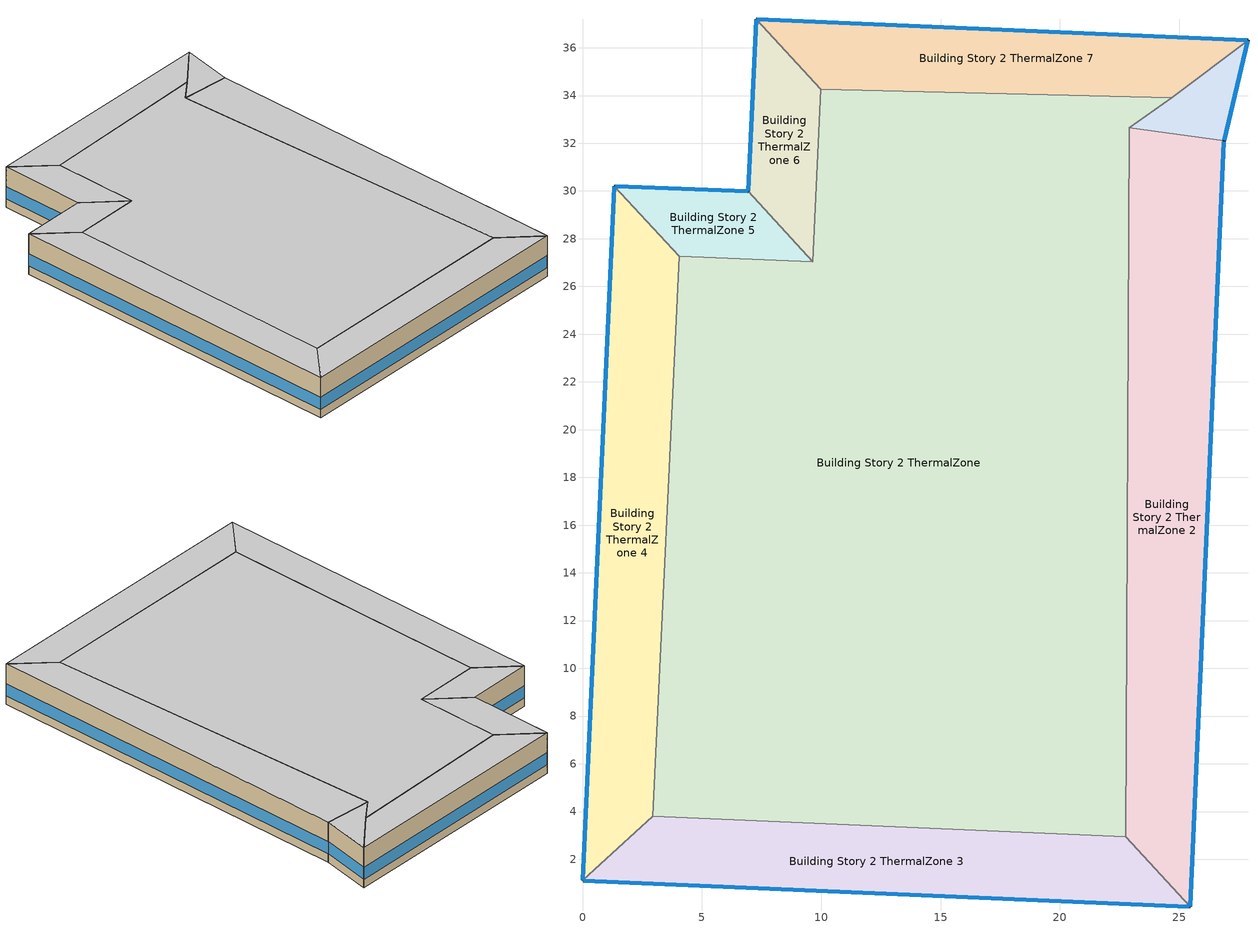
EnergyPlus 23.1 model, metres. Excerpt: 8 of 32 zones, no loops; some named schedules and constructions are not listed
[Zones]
Building Story 2 ThermalZone
 floor adiabatic (Typical Interior Floor): 24.69,33.91 22.92,32.65 22.75,2.95 2.95,3.81 4.04,27.26 9.65,27.04 9.98,34.25 z3.6
 wall adiabatic (Typical Interior Wall): 22.92,32.65 24.69,33.91 9.98,34.25 9.65,27.04 4.04,27.26 2.95,3.81 22.75,2.95 22.92,32.65 z3.6:7.2
 ceiling adiabatic (Typical Interior Floor): 9.98,34.25 9.65,27.04 4.04,27.26 2.95,3.81 22.75,2.95 22.92,32.65 24.69,33.91 z7.2
Building Story 2 ThermalZone 1
 floor adiabatic (Typical Interior Ceiling): 27.88,36.32 26.88,32.1 22.92,32.65 24.69,33.91 z3.6
 wall outside (Typical Insulated Steel Framed Exterior Wall R-12.99): 26.88,32.1 27.88,36.32 z3.6:7.2
 wall adiabatic (Typical Interior Wall): 27.88,36.32 24.69,33.91 22.92,32.65 26.88,32.1 z3.6:7.2
 window (U 0.55 SHGC 0.25): 26.88,32.12 27.88,36.29 z4.36:5.45
 ceiling adiabatic (Typical Interior Floor): 24.69,33.91 22.92,32.65 26.88,32.1 27.88,36.32 z7.2
Building Story 2 ThermalZone 2
 floor adiabatic (Typical Interior Ceiling): 26.88,32.1 25.46,0 22.75,2.95 22.92,32.65 z3.6
 wall outside (Typical Insulated Steel Framed Exterior Wall R-12.99): 25.46,0 26.88,32.1 z3.6:7.2
 wall adiabatic (Typical Interior Wall): 26.88,32.1 22.92,32.65 22.75,2.95 25.46,0 z3.6:7.2
 window (U 0.55 SHGC 0.25): 25.46,0.03 26.88,32.07 z4.36:5.44
 ceiling adiabatic (Typical Interior Floor): 22.92,32.65 22.75,2.95 25.46,0 26.88,32.1 z7.2
Building Story 2 ThermalZone 3
 floor adiabatic (Typical Interior Ceiling): 25.46,0 0,1.11 2.95,3.81 22.75,2.95 z3.6
 wall outside (Typical Insulated Steel Framed Exterior Wall R-12.99): 0,1.11 25.46,0 z3.6:7.2
 wall adiabatic (Typical Interior Wall): 25.46,0 22.75,2.95 2.95,3.81 0,1.11 z3.6:7.2
 window (U 0.55 SHGC 0.25): 0.03,1.11 25.43,0 z4.36:5.44
 ceiling adiabatic (Typical Interior Floor): 22.75,2.95 2.95,3.81 0,1.11 25.46,0 z7.2
Building Story 2 ThermalZone 4
 floor adiabatic (Typical Interior Ceiling): 0,1.11 1.34,30.21 4.04,27.26 2.95,3.81 z3.6
 wall outside (Typical Insulated Steel Framed Exterior Wall R-12.99): 1.34,30.21 0,1.11 z3.6:7.2
 wall adiabatic (Typical Interior Wall): 0,1.11 2.95,3.81 4.04,27.26 1.34,30.21 z3.6:7.2
 window (U 0.55 SHGC 0.25): 1.34,30.18 0,1.14 z4.36:5.44
 ceiling adiabatic (Typical Interior Floor): 2.95,3.81 4.04,27.26 1.34,30.21 0,1.11 z7.2
Building Story 2 ThermalZone 5
 floor adiabatic (Typical Interior Ceiling): 1.34,30.21 6.95,29.99 9.65,27.04 4.04,27.26 z3.6
 wall outside (Typical Insulated Steel Framed Exterior Wall R-12.99): 6.95,29.99 1.34,30.21 z3.6:7.2
 wall adiabatic (Typical Interior Wall): 1.34,30.21 4.04,27.26 9.65,27.04 6.95,29.99 z3.6:7.2
 window (U 0.55 SHGC 0.25): 6.92,29.99 1.37,30.21 z4.36:5.45
 ceiling adiabatic (Typical Interior Floor): 4.04,27.26 9.65,27.04 6.95,29.99 1.34,30.21 z7.2
Building Story 2 ThermalZone 6
 floor adiabatic (Typical Interior Ceiling): 6.95,29.99 7.28,37.21 9.98,34.25 9.65,27.04 z3.6
 wall outside (Typical Insulated Steel Framed Exterior Wall R-12.99): 7.28,37.21 6.95,29.99 z3.6:7.2
 wall adiabatic (Typical Interior Wall): 6.95,29.99 9.65,27.04 9.98,34.25 7.28,37.21 z3.6:7.2
 window (U 0.55 SHGC 0.25): 7.28,37.18 6.95,30.01 z4.36:5.45
 ceiling adiabatic (Typical Interior Floor): 9.65,27.04 9.98,34.25 7.28,37.21 6.95,29.99 z7.2
Building Story 2 ThermalZone 7
 floor adiabatic (Typical Interior Ceiling): 7.28,37.21 27.88,36.32 24.69,33.91 9.98,34.25 z3.6
 wall outside (Typical Insulated Steel Framed Exterior Wall R-12.99): 27.88,36.32 7.28,37.21 z3.6:7.2
 wall adiabatic (Typical Interior Wall): 7.28,37.21 9.98,34.25 24.69,33.91 27.88,36.32 z3.6:7.2
 window (U 0.55 SHGC 0.25): 27.86,36.32 7.31,37.2 z4.36:5.44
 ceiling adiabatic (Typical Interior Ceiling): 9.98,34.25 24.69,33.91 27.88,36.32 7.28,37.21 z7.2
[Schedule:Week:Daily]
SchoolSecondary BLDG_LIGHT_LOBBYFLR1_SCH_2013 Week Rule - Jan1-Jan3: SchoolSecondary BLDG_LIGHT_LOBBYFLR1_SCH_2013 Wkdy Day, SchoolSecondary BLDG_LIGHT_LOBBYFLR1_SCH_2013 Wkdy Day, SchoolSecondary BLDG_LIGHT_LOBBYFLR1_SCH_2013 Wkdy Day, SchoolSecondary BLDG_LIGHT_LOBBYFLR1_SCH_2013 Wkdy Day, SchoolSecondary BLDG_LIGHT_LOBBYFLR1_SCH_2013 Wkdy Day, SchoolSecondary BLDG_LIGHT_LOBBYFLR1_SCH_2013 Wkdy Day, SchoolSecondary BLDG_LIGHT_LOBBYFLR1_SCH_2013 Wknd Day, SchoolSecondary BLDG_LIGHT_LOBBYFLR1_SCH_2013 Default, SchoolSecondary BLDG_LIGHT_LOBBYFLR1_SCH_2013 Summer Design Day, SchoolSecondary BLDG_LIGHT_LOBBYFLR1_SCH_2013 Winter Design Day, SchoolSecondary BLDG_LIGHT_LOBBYFLR1_SCH_2013 Default, SchoolSecondary BLDG_LIGHT_LOBBYFLR1_SCH_2013 Default
SchoolSecondary BLDG_LIGHT_LOBBYFLR1_SCH_2013 Week Rule - Jan4-Jun27: SchoolSecondary BLDG_LIGHT_LOBBYFLR1_SCH_2013 Wknd Day, SchoolSecondary BLDG_LIGHT_LOBBYFLR1_SCH_2013 Wkdy Day, SchoolSecondary BLDG_LIGHT_LOBBYFLR1_SCH_2013 Wkdy Day, SchoolSecondary BLDG_LIGHT_LOBBYFLR1_SCH_2013 Wkdy Day, SchoolSecondary BLDG_LIGHT_LOBBYFLR1_SCH_2013 Wkdy Day, SchoolSecondary BLDG_LIGHT_LOBBYFLR1_SCH_2013 Wkdy Day, SchoolSecondary BLDG_LIGHT_LOBBYFLR1_SCH_2013 Wknd Day, SchoolSecondary BLDG_LIGHT_LOBBYFLR1_SCH_2013 Default, SchoolSecondary BLDG_LIGHT_LOBBYFLR1_SCH_2013 Summer Design Day, SchoolSecondary BLDG_LIGHT_LOBBYFLR1_SCH_2013 Winter Design Day, SchoolSecondary BLDG_LIGHT_LOBBYFLR1_SCH_2013 Default, SchoolSecondary BLDG_LIGHT_LOBBYFLR1_SCH_2013 Default
SchoolSecondary BLDG_LIGHT_LOBBYFLR1_SCH_2013 Week Rule - Jun28-Jul4: SchoolSecondary BLDG_LIGHT_LOBBYFLR1_SCH_2013 Wknd Day, SchoolSecondary BLDG_LIGHT_LOBBYFLR1_SCH_2013 Wkdy Day, SchoolSecondary BLDG_LIGHT_LOBBYFLR1_SCH_2013 Wkdy Day, SchoolSecondary BLDG_LIGHT_LOBBYFLR1_SCH_2013 Wkdy Day 1, SchoolSecondary BLDG_LIGHT_LOBBYFLR1_SCH_2013 Wkdy Day 1, SchoolSecondary BLDG_LIGHT_LOBBYFLR1_SCH_2013 Wkdy Day 1, SchoolSecondary BLDG_LIGHT_LOBBYFLR1_SCH_2013 Wknd Day 1, SchoolSecondary BLDG_LIGHT_LOBBYFLR1_SCH_2013 Default, SchoolSecondary BLDG_LIGHT_LOBBYFLR1_SCH_2013 Summer Design Day, SchoolSecondary BLDG_LIGHT_LOBBYFLR1_SCH_2013 Winter Design Day, SchoolSecondary BLDG_LIGHT_LOBBYFLR1_SCH_2013 Default, SchoolSecondary BLDG_LIGHT_LOBBYFLR1_SCH_2013 Default
SchoolSecondary BLDG_LIGHT_LOBBYFLR1_SCH_2013 Week Rule - Jul5-Aug29: SchoolSecondary BLDG_LIGHT_LOBBYFLR1_SCH_2013 Wknd Day 1, SchoolSecondary BLDG_LIGHT_LOBBYFLR1_SCH_2013 Wkdy Day 1, SchoolSecondary BLDG_LIGHT_LOBBYFLR1_SCH_2013 Wkdy Day 1, SchoolSecondary BLDG_LIGHT_LOBBYFLR1_SCH_2013 Wkdy Day 1, SchoolSecondary BLDG_LIGHT_LOBBYFLR1_SCH_2013 Wkdy Day 1, SchoolSecondary BLDG_LIGHT_LOBBYFLR1_SCH_2013 Wkdy Day 1, SchoolSecondary BLDG_LIGHT_LOBBYFLR1_SCH_2013 Wknd Day 1, SchoolSecondary BLDG_LIGHT_LOBBYFLR1_SCH_2013 Default, SchoolSecondary BLDG_LIGHT_LOBBYFLR1_SCH_2013 Summer Design Day, SchoolSecondary BLDG_LIGHT_LOBBYFLR1_SCH_2013 Winter Design Day, SchoolSecondary BLDG_LIGHT_LOBBYFLR1_SCH_2013 Default, SchoolSecondary BLDG_LIGHT_LOBBYFLR1_SCH_2013 Default
SchoolSecondary BLDG_LIGHT_LOBBYFLR1_SCH_2013 Week Rule - Aug30-Sep5: SchoolSecondary BLDG_LIGHT_LOBBYFLR1_SCH_2013 Wknd Day 1, SchoolSecondary BLDG_LIGHT_LOBBYFLR1_SCH_2013 Wkdy Day 1, SchoolSecondary BLDG_LIGHT_LOBBYFLR1_SCH_2013 Wkdy Day 2, SchoolSecondary BLDG_LIGHT_LOBBYFLR1_SCH_2013 Wkdy Day 2, SchoolSecondary BLDG_LIGHT_LOBBYFLR1_SCH_2013 Wkdy Day 2, SchoolSecondary BLDG_LIGHT_LOBBYFLR1_SCH_2013 Wkdy Day 2, SchoolSecondary BLDG_LIGHT_LOBBYFLR1_SCH_2013 Default, SchoolSecondary BLDG_LIGHT_LOBBYFLR1_SCH_2013 Default, SchoolSecondary BLDG_LIGHT_LOBBYFLR1_SCH_2013 Summer Design Day, SchoolSecondary BLDG_LIGHT_LOBBYFLR1_SCH_2013 Winter Design Day, SchoolSecondary BLDG_LIGHT_LOBBYFLR1_SCH_2013 Default, SchoolSecondary BLDG_LIGHT_LOBBYFLR1_SCH_2013 Default
SchoolSecondary BLDG_LIGHT_LOBBYFLR1_SCH_2013 Week Rule - Sep6-Dec31: SchoolSecondary BLDG_LIGHT_LOBBYFLR1_SCH_2013 Default, SchoolSecondary BLDG_LIGHT_LOBBYFLR1_SCH_2013 Wkdy Day 2, SchoolSecondary BLDG_LIGHT_LOBBYFLR1_SCH_2013 Wkdy Day 2, SchoolSecondary BLDG_LIGHT_LOBBYFLR1_SCH_2013 Wkdy Day 2, SchoolSecondary BLDG_LIGHT_LOBBYFLR1_SCH_2013 Wkdy Day 2, SchoolSecondary BLDG_LIGHT_LOBBYFLR1_SCH_2013 Wkdy Day 2, SchoolSecondary BLDG_LIGHT_LOBBYFLR1_SCH_2013 Default, SchoolSecondary BLDG_LIGHT_LOBBYFLR1_SCH_2013 Default, SchoolSecondary BLDG_LIGHT_LOBBYFLR1_SCH_2013 Summer Design Day, SchoolSecondary BLDG_LIGHT_LOBBYFLR1_SCH_2013 Winter Design Day, SchoolSecondary BLDG_LIGHT_LOBBYFLR1_SCH_2013 Default, SchoolSecondary BLDG_LIGHT_LOBBYFLR1_SCH_2013 Default
SchoolSecondary BLDG_LIGHT_MECHANICAL_SCH_2013 Week Rule - Jan1-Jan3: SchoolSecondary BLDG_LIGHT_MECHANICAL_SCH_2013 Wkdy Day, SchoolSecondary BLDG_LIGHT_MECHANICAL_SCH_2013 Wkdy Day, SchoolSecondary BLDG_LIGHT_MECHANICAL_SCH_2013 Wkdy Day, SchoolSecondary BLDG_LIGHT_MECHANICAL_SCH_2013 Wkdy Day, SchoolSecondary BLDG_LIGHT_MECHANICAL_SCH_2013 Wkdy Day, SchoolSecondary BLDG_LIGHT_MECHANICAL_SCH_2013 Wkdy Day, SchoolSecondary BLDG_LIGHT_MECHANICAL_SCH_2013 Wknd Day, SchoolSecondary BLDG_LIGHT_MECHANICAL_SCH_2013 Default, SchoolSecondary BLDG_LIGHT_MECHANICAL_SCH_2013 Summer Design Day, SchoolSecondary BLDG_LIGHT_MECHANICAL_SCH_2013 Winter Design Day, SchoolSecondary BLDG_LIGHT_MECHANICAL_SCH_2013 Default, SchoolSecondary BLDG_LIGHT_MECHANICAL_SCH_2013 Default
SchoolSecondary BLDG_LIGHT_MECHANICAL_SCH_2013 Week Rule - Jan4-Jun27: SchoolSecondary BLDG_LIGHT_MECHANICAL_SCH_2013 Wknd Day, SchoolSecondary BLDG_LIGHT_MECHANICAL_SCH_2013 Wkdy Day, SchoolSecondary BLDG_LIGHT_MECHANICAL_SCH_2013 Wkdy Day, SchoolSecondary BLDG_LIGHT_MECHANICAL_SCH_2013 Wkdy Day, SchoolSecondary BLDG_LIGHT_MECHANICAL_SCH_2013 Wkdy Day, SchoolSecondary BLDG_LIGHT_MECHANICAL_SCH_2013 Wkdy Day, SchoolSecondary BLDG_LIGHT_MECHANICAL_SCH_2013 Wknd Day, SchoolSecondary BLDG_LIGHT_MECHANICAL_SCH_2013 Default, SchoolSecondary BLDG_LIGHT_MECHANICAL_SCH_2013 Summer Design Day, SchoolSecondary BLDG_LIGHT_MECHANICAL_SCH_2013 Winter Design Day, SchoolSecondary BLDG_LIGHT_MECHANICAL_SCH_2013 Default, SchoolSecondary BLDG_LIGHT_MECHANICAL_SCH_2013 Default
SchoolSecondary BLDG_LIGHT_MECHANICAL_SCH_2013 Week Rule - Jun28-Jul4: SchoolSecondary BLDG_LIGHT_MECHANICAL_SCH_2013 Wknd Day, SchoolSecondary BLDG_LIGHT_MECHANICAL_SCH_2013 Wkdy Day, SchoolSecondary BLDG_LIGHT_MECHANICAL_SCH_2013 Wkdy Day, SchoolSecondary BLDG_LIGHT_MECHANICAL_SCH_2013 Wkdy Day 1, SchoolSecondary BLDG_LIGHT_MECHANICAL_SCH_2013 Wkdy Day 1, SchoolSecondary BLDG_LIGHT_MECHANICAL_SCH_2013 Wkdy Day 1, SchoolSecondary BLDG_LIGHT_MECHANICAL_SCH_2013 Wknd Day 1, SchoolSecondary BLDG_LIGHT_MECHANICAL_SCH_2013 Default, SchoolSecondary BLDG_LIGHT_MECHANICAL_SCH_2013 Summer Design Day, SchoolSecondary BLDG_LIGHT_MECHANICAL_SCH_2013 Winter Design Day, SchoolSecondary BLDG_LIGHT_MECHANICAL_SCH_2013 Default, SchoolSecondary BLDG_LIGHT_MECHANICAL_SCH_2013 Default
SchoolSecondary BLDG_LIGHT_MECHANICAL_SCH_2013 Week Rule - Jul5-Aug29: SchoolSecondary BLDG_LIGHT_MECHANICAL_SCH_2013 Wknd Day 1, SchoolSecondary BLDG_LIGHT_MECHANICAL_SCH_2013 Wkdy Day 1, SchoolSecondary BLDG_LIGHT_MECHANICAL_SCH_2013 Wkdy Day 1, SchoolSecondary BLDG_LIGHT_MECHANICAL_SCH_2013 Wkdy Day 1, SchoolSecondary BLDG_LIGHT_MECHANICAL_SCH_2013 Wkdy Day 1, SchoolSecondary BLDG_LIGHT_MECHANICAL_SCH_2013 Wkdy Day 1, SchoolSecondary BLDG_LIGHT_MECHANICAL_SCH_2013 Wknd Day 1, SchoolSecondary BLDG_LIGHT_MECHANICAL_SCH_2013 Default, SchoolSecondary BLDG_LIGHT_MECHANICAL_SCH_2013 Summer Design Day, SchoolSecondary BLDG_LIGHT_MECHANICAL_SCH_2013 Winter Design Day, SchoolSecondary BLDG_LIGHT_MECHANICAL_SCH_2013 Default, SchoolSecondary BLDG_LIGHT_MECHANICAL_SCH_2013 Default
SchoolSecondary BLDG_LIGHT_MECHANICAL_SCH_2013 Week Rule - Aug30-Sep5: SchoolSecondary BLDG_LIGHT_MECHANICAL_SCH_2013 Wknd Day 1, SchoolSecondary BLDG_LIGHT_MECHANICAL_SCH_2013 Wkdy Day 1, SchoolSecondary BLDG_LIGHT_MECHANICAL_SCH_2013 Wkdy Day 2, SchoolSecondary BLDG_LIGHT_MECHANICAL_SCH_2013 Wkdy Day 2, SchoolSecondary BLDG_LIGHT_MECHANICAL_SCH_2013 Wkdy Day 2, SchoolSecondary BLDG_LIGHT_MECHANICAL_SCH_2013 Wkdy Day 2, SchoolSecondary BLDG_LIGHT_MECHANICAL_SCH_2013 Default, SchoolSecondary BLDG_LIGHT_MECHANICAL_SCH_2013 Default, SchoolSecondary BLDG_LIGHT_MECHANICAL_SCH_2013 Summer Design Day, SchoolSecondary BLDG_LIGHT_MECHANICAL_SCH_2013 Winter Design Day, SchoolSecondary BLDG_LIGHT_MECHANICAL_SCH_2013 Default, SchoolSecondary BLDG_LIGHT_MECHANICAL_SCH_2013 Default
SchoolSecondary BLDG_LIGHT_MECHANICAL_SCH_2013 Week Rule - Sep6-Dec31: SchoolSecondary BLDG_LIGHT_MECHANICAL_SCH_2013 Default, SchoolSecondary BLDG_LIGHT_MECHANICAL_SCH_2013 Wkdy Day 2, SchoolSecondary BLDG_LIGHT_MECHANICAL_SCH_2013 Wkdy Day 2, SchoolSecondary BLDG_LIGHT_MECHANICAL_SCH_2013 Wkdy Day 2, SchoolSecondary BLDG_LIGHT_MECHANICAL_SCH_2013 Wkdy Day 2, SchoolSecondary BLDG_LIGHT_MECHANICAL_SCH_2013 Wkdy Day 2, SchoolSecondary BLDG_LIGHT_MECHANICAL_SCH_2013 Default, SchoolSecondary BLDG_LIGHT_MECHANICAL_SCH_2013 Default, SchoolSecondary BLDG_LIGHT_MECHANICAL_SCH_2013 Summer Design Day, SchoolSecondary BLDG_LIGHT_MECHANICAL_SCH_2013 Winter Design Day, SchoolSecondary BLDG_LIGHT_MECHANICAL_SCH_2013 Default, SchoolSecondary BLDG_LIGHT_MECHANICAL_SCH_2013 Default
SchoolSecondary BLDG_LIGHT_OFFICE_SCH_2013 Week Rule - Jan1-Jan3: SchoolSecondary BLDG_LIGHT_OFFICE_SCH_2013 Wkdy Day, SchoolSecondary BLDG_LIGHT_OFFICE_SCH_2013 Wkdy Day, SchoolSecondary BLDG_LIGHT_OFFICE_SCH_2013 Wkdy Day, SchoolSecondary BLDG_LIGHT_OFFICE_SCH_2013 Wkdy Day, SchoolSecondary BLDG_LIGHT_OFFICE_SCH_2013 Wkdy Day, SchoolSecondary BLDG_LIGHT_OFFICE_SCH_2013 Wkdy Day, SchoolSecondary BLDG_LIGHT_OFFICE_SCH_2013 Wknd Day, SchoolSecondary BLDG_LIGHT_OFFICE_SCH_2013 Default, SchoolSecondary BLDG_LIGHT_OFFICE_SCH_2013 Summer Design Day, SchoolSecondary BLDG_LIGHT_OFFICE_SCH_2013 Winter Design Day, SchoolSecondary BLDG_LIGHT_OFFICE_SCH_2013 Default, SchoolSecondary BLDG_LIGHT_OFFICE_SCH_2013 Default
SchoolSecondary BLDG_LIGHT_OFFICE_SCH_2013 Week Rule - Jan4-Jun27: SchoolSecondary BLDG_LIGHT_OFFICE_SCH_2013 Wknd Day, SchoolSecondary BLDG_LIGHT_OFFICE_SCH_2013 Wkdy Day, SchoolSecondary BLDG_LIGHT_OFFICE_SCH_2013 Wkdy Day, SchoolSecondary BLDG_LIGHT_OFFICE_SCH_2013 Wkdy Day, SchoolSecondary BLDG_LIGHT_OFFICE_SCH_2013 Wkdy Day, SchoolSecondary BLDG_LIGHT_OFFICE_SCH_2013 Wkdy Day, SchoolSecondary BLDG_LIGHT_OFFICE_SCH_2013 Wknd Day, SchoolSecondary BLDG_LIGHT_OFFICE_SCH_2013 Default, SchoolSecondary BLDG_LIGHT_OFFICE_SCH_2013 Summer Design Day, SchoolSecondary BLDG_LIGHT_OFFICE_SCH_2013 Winter Design Day, SchoolSecondary BLDG_LIGHT_OFFICE_SCH_2013 Default, SchoolSecondary BLDG_LIGHT_OFFICE_SCH_2013 Default
SchoolSecondary BLDG_LIGHT_OFFICE_SCH_2013 Week Rule - Jun28-Jul4: SchoolSecondary BLDG_LIGHT_OFFICE_SCH_2013 Wknd Day, SchoolSecondary BLDG_LIGHT_OFFICE_SCH_2013 Wkdy Day, SchoolSecondary BLDG_LIGHT_OFFICE_SCH_2013 Wkdy Day, SchoolSecondary BLDG_LIGHT_OFFICE_SCH_2013 Wkdy Day 1, SchoolSecondary BLDG_LIGHT_OFFICE_SCH_2013 Wkdy Day 1, SchoolSecondary BLDG_LIGHT_OFFICE_SCH_2013 Wkdy Day 1, SchoolSecondary BLDG_LIGHT_OFFICE_SCH_2013 Wknd Day 1, SchoolSecondary BLDG_LIGHT_OFFICE_SCH_2013 Default, SchoolSecondary BLDG_LIGHT_OFFICE_SCH_2013 Summer Design Day, SchoolSecondary BLDG_LIGHT_OFFICE_SCH_2013 Winter Design Day, SchoolSecondary BLDG_LIGHT_OFFICE_SCH_2013 Default, SchoolSecondary BLDG_LIGHT_OFFICE_SCH_2013 Default
SchoolSecondary BLDG_LIGHT_OFFICE_SCH_2013 Week Rule - Jul5-Aug29: SchoolSecondary BLDG_LIGHT_OFFICE_SCH_2013 Wknd Day 1, SchoolSecondary BLDG_LIGHT_OFFICE_SCH_2013 Wkdy Day 1, SchoolSecondary BLDG_LIGHT_OFFICE_SCH_2013 Wkdy Day 1, SchoolSecondary BLDG_LIGHT_OFFICE_SCH_2013 Wkdy Day 1, SchoolSecondary BLDG_LIGHT_OFFICE_SCH_2013 Wkdy Day 1, SchoolSecondary BLDG_LIGHT_OFFICE_SCH_2013 Wkdy Day 1, SchoolSecondary BLDG_LIGHT_OFFICE_SCH_2013 Wknd Day 1, SchoolSecondary BLDG_LIGHT_OFFICE_SCH_2013 Default, SchoolSecondary BLDG_LIGHT_OFFICE_SCH_2013 Summer Design Day, SchoolSecondary BLDG_LIGHT_OFFICE_SCH_2013 Winter Design Day, SchoolSecondary BLDG_LIGHT_OFFICE_SCH_2013 Default, SchoolSecondary BLDG_LIGHT_OFFICE_SCH_2013 Default
SchoolSecondary BLDG_LIGHT_OFFICE_SCH_2013 Week Rule - Aug30-Sep5: SchoolSecondary BLDG_LIGHT_OFFICE_SCH_2013 Wknd Day 1, SchoolSecondary BLDG_LIGHT_OFFICE_SCH_2013 Wkdy Day 1, SchoolSecondary BLDG_LIGHT_OFFICE_SCH_2013 Wkdy Day 2, SchoolSecondary BLDG_LIGHT_OFFICE_SCH_2013 Wkdy Day 2, SchoolSecondary BLDG_LIGHT_OFFICE_SCH_2013 Wkdy Day 2, SchoolSecondary BLDG_LIGHT_OFFICE_SCH_2013 Wkdy Day 2, SchoolSecondary BLDG_LIGHT_OFFICE_SCH_2013 Default, SchoolSecondary BLDG_LIGHT_OFFICE_SCH_2013 Default, SchoolSecondary BLDG_LIGHT_OFFICE_SCH_2013 Summer Design Day, SchoolSecondary BLDG_LIGHT_OFFICE_SCH_2013 Winter Design Day, SchoolSecondary BLDG_LIGHT_OFFICE_SCH_2013 Default, SchoolSecondary BLDG_LIGHT_OFFICE_SCH_2013 Default
SchoolSecondary BLDG_LIGHT_OFFICE_SCH_2013 Week Rule - Sep6-Dec31: SchoolSecondary BLDG_LIGHT_OFFICE_SCH_2013 Default, SchoolSecondary BLDG_LIGHT_OFFICE_SCH_2013 Wkdy Day 2, SchoolSecondary BLDG_LIGHT_OFFICE_SCH_2013 Wkdy Day 2, SchoolSecondary BLDG_LIGHT_OFFICE_SCH_2013 Wkdy Day 2, SchoolSecondary BLDG_LIGHT_OFFICE_SCH_2013 Wkdy Day 2, SchoolSecondary BLDG_LIGHT_OFFICE_SCH_2013 Wkdy Day 2, SchoolSecondary BLDG_LIGHT_OFFICE_SCH_2013 Default, SchoolSecondary BLDG_LIGHT_OFFICE_SCH_2013 Default, SchoolSecondary BLDG_LIGHT_OFFICE_SCH_2013 Summer Design Day, SchoolSecondary BLDG_LIGHT_OFFICE_SCH_2013 Winter Design Day, SchoolSecondary BLDG_LIGHT_OFFICE_SCH_2013 Default, SchoolSecondary BLDG_LIGHT_OFFICE_SCH_2013 Default
SchoolSecondary BLDG_LIGHT_BATH_SCH_2013 Week Rule - Jan1-Jan3: SchoolSecondary BLDG_LIGHT_BATH_SCH_2013 Wkdy Day, SchoolSecondary BLDG_LIGHT_BATH_SCH_2013 Wkdy Day, SchoolSecondary BLDG_LIGHT_BATH_SCH_2013 Wkdy Day, SchoolSecondary BLDG_LIGHT_BATH_SCH_2013 Wkdy Day, SchoolSecondary BLDG_LIGHT_BATH_SCH_2013 Wkdy Day, SchoolSecondary BLDG_LIGHT_BATH_SCH_2013 Wkdy Day, SchoolSecondary BLDG_LIGHT_BATH_SCH_2013 Wknd Day, SchoolSecondary BLDG_LIGHT_BATH_SCH_2013 Default, SchoolSecondary BLDG_LIGHT_BATH_SCH_2013 Summer Design Day, SchoolSecondary BLDG_LIGHT_BATH_SCH_2013 Winter Design Day, SchoolSecondary BLDG_LIGHT_BATH_SCH_2013 Default, SchoolSecondary BLDG_LIGHT_BATH_SCH_2013 Default
SchoolSecondary BLDG_LIGHT_BATH_SCH_2013 Week Rule - Jan4-Jun27: SchoolSecondary BLDG_LIGHT_BATH_SCH_2013 Wknd Day, SchoolSecondary BLDG_LIGHT_BATH_SCH_2013 Wkdy Day, SchoolSecondary BLDG_LIGHT_BATH_SCH_2013 Wkdy Day, SchoolSecondary BLDG_LIGHT_BATH_SCH_2013 Wkdy Day, SchoolSecondary BLDG_LIGHT_BATH_SCH_2013 Wkdy Day, SchoolSecondary BLDG_LIGHT_BATH_SCH_2013 Wkdy Day, SchoolSecondary BLDG_LIGHT_BATH_SCH_2013 Wknd Day, SchoolSecondary BLDG_LIGHT_BATH_SCH_2013 Default, SchoolSecondary BLDG_LIGHT_BATH_SCH_2013 Summer Design Day, SchoolSecondary BLDG_LIGHT_BATH_SCH_2013 Winter Design Day, SchoolSecondary BLDG_LIGHT_BATH_SCH_2013 Default, SchoolSecondary BLDG_LIGHT_BATH_SCH_2013 Default
SchoolSecondary BLDG_LIGHT_BATH_SCH_2013 Week Rule - Jun28-Jul4: SchoolSecondary BLDG_LIGHT_BATH_SCH_2013 Wknd Day, SchoolSecondary BLDG_LIGHT_BATH_SCH_2013 Wkdy Day, SchoolSecondary BLDG_LIGHT_BATH_SCH_2013 Wkdy Day, SchoolSecondary BLDG_LIGHT_BATH_SCH_2013 Wkdy Day 1, SchoolSecondary BLDG_LIGHT_BATH_SCH_2013 Wkdy Day 1, SchoolSecondary BLDG_LIGHT_BATH_SCH_2013 Wkdy Day 1, SchoolSecondary BLDG_LIGHT_BATH_SCH_2013 Wknd Day 1, SchoolSecondary BLDG_LIGHT_BATH_SCH_2013 Default, SchoolSecondary BLDG_LIGHT_BATH_SCH_2013 Summer Design Day, SchoolSecondary BLDG_LIGHT_BATH_SCH_2013 Winter Design Day, SchoolSecondary BLDG_LIGHT_BATH_SCH_2013 Default, SchoolSecondary BLDG_LIGHT_BATH_SCH_2013 Default
SchoolSecondary BLDG_LIGHT_BATH_SCH_2013 Week Rule - Jul5-Aug29: SchoolSecondary BLDG_LIGHT_BATH_SCH_2013 Wknd Day 1, SchoolSecondary BLDG_LIGHT_BATH_SCH_2013 Wkdy Day 1, SchoolSecondary BLDG_LIGHT_BATH_SCH_2013 Wkdy Day 1, SchoolSecondary BLDG_LIGHT_BATH_SCH_2013 Wkdy Day 1, SchoolSecondary BLDG_LIGHT_BATH_SCH_2013 Wkdy Day 1, SchoolSecondary BLDG_LIGHT_BATH_SCH_2013 Wkdy Day 1, SchoolSecondary BLDG_LIGHT_BATH_SCH_2013 Wknd Day 1, SchoolSecondary BLDG_LIGHT_BATH_SCH_2013 Default, SchoolSecondary BLDG_LIGHT_BATH_SCH_2013 Summer Design Day, SchoolSecondary BLDG_LIGHT_BATH_SCH_2013 Winter Design Day, SchoolSecondary BLDG_LIGHT_BATH_SCH_2013 Default, SchoolSecondary BLDG_LIGHT_BATH_SCH_2013 Default
SchoolSecondary BLDG_LIGHT_BATH_SCH_2013 Week Rule - Aug30-Sep5: SchoolSecondary BLDG_LIGHT_BATH_SCH_2013 Wknd Day 1, SchoolSecondary BLDG_LIGHT_BATH_SCH_2013 Wkdy Day 1, SchoolSecondary BLDG_LIGHT_BATH_SCH_2013 Wkdy Day 2, SchoolSecondary BLDG_LIGHT_BATH_SCH_2013 Wkdy Day 2, SchoolSecondary BLDG_LIGHT_BATH_SCH_2013 Wkdy Day 2, SchoolSecondary BLDG_LIGHT_BATH_SCH_2013 Wkdy Day 2, SchoolSecondary BLDG_LIGHT_BATH_SCH_2013 Default, SchoolSecondary BLDG_LIGHT_BATH_SCH_2013 Default, SchoolSecondary BLDG_LIGHT_BATH_SCH_2013 Summer Design Day, SchoolSecondary BLDG_LIGHT_BATH_SCH_2013 Winter Design Day, SchoolSecondary BLDG_LIGHT_BATH_SCH_2013 Default, SchoolSecondary BLDG_LIGHT_BATH_SCH_2013 Default
SchoolSecondary BLDG_LIGHT_BATH_SCH_2013 Week Rule - Sep6-Dec31: SchoolSecondary BLDG_LIGHT_BATH_SCH_2013 Default, SchoolSecondary BLDG_LIGHT_BATH_SCH_2013 Wkdy Day 2, SchoolSecondary BLDG_LIGHT_BATH_SCH_2013 Wkdy Day 2, SchoolSecondary BLDG_LIGHT_BATH_SCH_2013 Wkdy Day 2, SchoolSecondary BLDG_LIGHT_BATH_SCH_2013 Wkdy Day 2, SchoolSecondary BLDG_LIGHT_BATH_SCH_2013 Wkdy Day 2, SchoolSecondary BLDG_LIGHT_BATH_SCH_2013 Default, SchoolSecondary BLDG_LIGHT_BATH_SCH_2013 Default, SchoolSecondary BLDG_LIGHT_BATH_SCH_2013 Summer Design Day, SchoolSecondary BLDG_LIGHT_BATH_SCH_2013 Winter Design Day, SchoolSecondary BLDG_LIGHT_BATH_SCH_2013 Default, SchoolSecondary BLDG_LIGHT_BATH_SCH_2013 Default
SchoolSecondary BLDG_OCC_SCH_Auditorium Week Rule - Jan1-Jan3: SchoolSecondary BLDG_OCC_SCH_Auditorium Wkdy|SmrDsn Day, SchoolSecondary BLDG_OCC_SCH_Auditorium Wkdy|SmrDsn Day, SchoolSecondary BLDG_OCC_SCH_Auditorium Wkdy|SmrDsn Day, SchoolSecondary BLDG_OCC_SCH_Auditorium Wkdy|SmrDsn Day, SchoolSecondary BLDG_OCC_SCH_Auditorium Wkdy|SmrDsn Day, SchoolSecondary BLDG_OCC_SCH_Auditorium Wkdy|SmrDsn Day, SchoolSecondary BLDG_OCC_SCH_Auditorium Wknd Day, SchoolSecondary BLDG_OCC_SCH_Auditorium Default, SchoolSecondary BLDG_OCC_SCH_Auditorium Summer Design Day, SchoolSecondary BLDG_OCC_SCH_Auditorium Winter Design Day, SchoolSecondary BLDG_OCC_SCH_Auditorium Default, SchoolSecondary BLDG_OCC_SCH_Auditorium Default
SchoolSecondary BLDG_OCC_SCH_Auditorium Week Rule - Jan4-Jun27: SchoolSecondary BLDG_OCC_SCH_Auditorium Wknd Day, SchoolSecondary BLDG_OCC_SCH_Auditorium Wkdy|SmrDsn Day, SchoolSecondary BLDG_OCC_SCH_Auditorium Wkdy|SmrDsn Day, SchoolSecondary BLDG_OCC_SCH_Auditorium Wkdy|SmrDsn Day, SchoolSecondary BLDG_OCC_SCH_Auditorium Wkdy|SmrDsn Day, SchoolSecondary BLDG_OCC_SCH_Auditorium Wkdy|SmrDsn Day, SchoolSecondary BLDG_OCC_SCH_Auditorium Wknd Day, SchoolSecondary BLDG_OCC_SCH_Auditorium Default, SchoolSecondary BLDG_OCC_SCH_Auditorium Summer Design Day, SchoolSecondary BLDG_OCC_SCH_Auditorium Winter Design Day, SchoolSecondary BLDG_OCC_SCH_Auditorium Default, SchoolSecondary BLDG_OCC_SCH_Auditorium Default
SchoolSecondary BLDG_OCC_SCH_Auditorium Week Rule - Jun28-Jul4: SchoolSecondary BLDG_OCC_SCH_Auditorium Wknd Day, SchoolSecondary BLDG_OCC_SCH_Auditorium Wkdy|SmrDsn Day, SchoolSecondary BLDG_OCC_SCH_Auditorium Wkdy|SmrDsn Day, SchoolSecondary BLDG_OCC_SCH_Auditorium Wkdy|SmrDsn Day 1, SchoolSecondary BLDG_OCC_SCH_Auditorium Wkdy|SmrDsn Day 1, SchoolSecondary BLDG_OCC_SCH_Auditorium Wkdy|SmrDsn Day 1, SchoolSecondary BLDG_OCC_SCH_Auditorium Wknd Day 1, SchoolSecondary BLDG_OCC_SCH_Auditorium Default, SchoolSecondary BLDG_OCC_SCH_Auditorium Summer Design Day, SchoolSecondary BLDG_OCC_SCH_Auditorium Winter Design Day, SchoolSecondary BLDG_OCC_SCH_Auditorium Default, SchoolSecondary BLDG_OCC_SCH_Auditorium Default
SchoolSecondary BLDG_OCC_SCH_Auditorium Week Rule - Jul5-Aug29: SchoolSecondary BLDG_OCC_SCH_Auditorium Wknd Day 1, SchoolSecondary BLDG_OCC_SCH_Auditorium Wkdy|SmrDsn Day 1, SchoolSecondary BLDG_OCC_SCH_Auditorium Wkdy|SmrDsn Day 1, SchoolSecondary BLDG_OCC_SCH_Auditorium Wkdy|SmrDsn Day 1, SchoolSecondary BLDG_OCC_SCH_Auditorium Wkdy|SmrDsn Day 1, SchoolSecondary BLDG_OCC_SCH_Auditorium Wkdy|SmrDsn Day 1, SchoolSecondary BLDG_OCC_SCH_Auditorium Wknd Day 1, SchoolSecondary BLDG_OCC_SCH_Auditorium Default, SchoolSecondary BLDG_OCC_SCH_Auditorium Summer Design Day, SchoolSecondary BLDG_OCC_SCH_Auditorium Winter Design Day, SchoolSecondary BLDG_OCC_SCH_Auditorium Default, SchoolSecondary BLDG_OCC_SCH_Auditorium Default
SchoolSecondary BLDG_OCC_SCH_Auditorium Week Rule - Aug30-Sep5: SchoolSecondary BLDG_OCC_SCH_Auditorium Wknd Day 1, SchoolSecondary BLDG_OCC_SCH_Auditorium Wkdy|SmrDsn Day 1, SchoolSecondary BLDG_OCC_SCH_Auditorium Wkdy|SmrDsn Day 2, SchoolSecondary BLDG_OCC_SCH_Auditorium Wkdy|SmrDsn Day 2, SchoolSecondary BLDG_OCC_SCH_Auditorium Wkdy|SmrDsn Day 2, SchoolSecondary BLDG_OCC_SCH_Auditorium Wkdy|SmrDsn Day 2, SchoolSecondary BLDG_OCC_SCH_Auditorium Default, SchoolSecondary BLDG_OCC_SCH_Auditorium Default, SchoolSecondary BLDG_OCC_SCH_Auditorium Summer Design Day, SchoolSecondary BLDG_OCC_SCH_Auditorium Winter Design Day, SchoolSecondary BLDG_OCC_SCH_Auditorium Default, SchoolSecondary BLDG_OCC_SCH_Auditorium Default
SchoolSecondary BLDG_OCC_SCH_Auditorium Week Rule - Sep6-Dec31: SchoolSecondary BLDG_OCC_SCH_Auditorium Default, SchoolSecondary BLDG_OCC_SCH_Auditorium Wkdy|SmrDsn Day 2, SchoolSecondary BLDG_OCC_SCH_Auditorium Wkdy|SmrDsn Day 2, SchoolSecondary BLDG_OCC_SCH_Auditorium Wkdy|SmrDsn Day 2, SchoolSecondary BLDG_OCC_SCH_Auditorium Wkdy|SmrDsn Day 2, SchoolSecondary BLDG_OCC_SCH_Auditorium Wkdy|SmrDsn Day 2, SchoolSecondary BLDG_OCC_SCH_Auditorium Default, SchoolSecondary BLDG_OCC_SCH_Auditorium Default, SchoolSecondary BLDG_OCC_SCH_Auditorium Summer Design Day, SchoolSecondary BLDG_OCC_SCH_Auditorium Winter Design Day, SchoolSecondary BLDG_OCC_SCH_Auditorium Default, SchoolSecondary BLDG_OCC_SCH_Auditorium Default
SchoolSecondary ACTIVITY_SCH Week Rule - Jan1-Dec31: SchoolSecondary ACTIVITY_SCH Default, SchoolSecondary ACTIVITY_SCH Default, SchoolSecondary ACTIVITY_SCH Default, SchoolSecondary ACTIVITY_SCH Default, SchoolSecondary ACTIVITY_SCH Default, SchoolSecondary ACTIVITY_SCH Default, SchoolSecondary ACTIVITY_SCH Default, SchoolSecondary ACTIVITY_SCH Default, SchoolSecondary ACTIVITY_SCH Summer Design Day, SchoolSecondary ACTIVITY_SCH Winter Design Day, SchoolSecondary ACTIVITY_SCH Default, SchoolSecondary ACTIVITY_SCH Default
SchoolSecondary BLDG_OCC_SCH_Cafeteria Week Rule - Jan1-Jan3: SchoolSecondary BLDG_OCC_SCH_Cafeteria Wkdy|SmrDsn Day, SchoolSecondary BLDG_OCC_SCH_Cafeteria Wkdy|SmrDsn Day, SchoolSecondary BLDG_OCC_SCH_Cafeteria Wkdy|SmrDsn Day, SchoolSecondary BLDG_OCC_SCH_Cafeteria Wkdy|SmrDsn Day, SchoolSecondary BLDG_OCC_SCH_Cafeteria Wkdy|SmrDsn Day, SchoolSecondary BLDG_OCC_SCH_Cafeteria Wkdy|SmrDsn Day, SchoolSecondary BLDG_OCC_SCH_Cafeteria Wknd Day, SchoolSecondary BLDG_OCC_SCH_Cafeteria Default, SchoolSecondary BLDG_OCC_SCH_Cafeteria Summer Design Day, SchoolSecondary BLDG_OCC_SCH_Cafeteria Winter Design Day, SchoolSecondary BLDG_OCC_SCH_Cafeteria Default, SchoolSecondary BLDG_OCC_SCH_Cafeteria Default
SchoolSecondary BLDG_OCC_SCH_Cafeteria Week Rule - Jan4-Jun27: SchoolSecondary BLDG_OCC_SCH_Cafeteria Wknd Day, SchoolSecondary BLDG_OCC_SCH_Cafeteria Wkdy|SmrDsn Day, SchoolSecondary BLDG_OCC_SCH_Cafeteria Wkdy|SmrDsn Day, SchoolSecondary BLDG_OCC_SCH_Cafeteria Wkdy|SmrDsn Day, SchoolSecondary BLDG_OCC_SCH_Cafeteria Wkdy|SmrDsn Day, SchoolSecondary BLDG_OCC_SCH_Cafeteria Wkdy|SmrDsn Day, SchoolSecondary BLDG_OCC_SCH_Cafeteria Wknd Day, SchoolSecondary BLDG_OCC_SCH_Cafeteria Default, SchoolSecondary BLDG_OCC_SCH_Cafeteria Summer Design Day, SchoolSecondary BLDG_OCC_SCH_Cafeteria Winter Design Day, SchoolSecondary BLDG_OCC_SCH_Cafeteria Default, SchoolSecondary BLDG_OCC_SCH_Cafeteria Default
SchoolSecondary BLDG_OCC_SCH_Cafeteria Week Rule - Jun28-Jul4: SchoolSecondary BLDG_OCC_SCH_Cafeteria Wknd Day, SchoolSecondary BLDG_OCC_SCH_Cafeteria Wkdy|SmrDsn Day, SchoolSecondary BLDG_OCC_SCH_Cafeteria Wkdy|SmrDsn Day, SchoolSecondary BLDG_OCC_SCH_Cafeteria Wkdy|SmrDsn Day 1, SchoolSecondary BLDG_OCC_SCH_Cafeteria Wkdy|SmrDsn Day 1, SchoolSecondary BLDG_OCC_SCH_Cafeteria Wkdy|SmrDsn Day 1, SchoolSecondary BLDG_OCC_SCH_Cafeteria Wknd Day 1, SchoolSecondary BLDG_OCC_SCH_Cafeteria Default, SchoolSecondary BLDG_OCC_SCH_Cafeteria Summer Design Day, SchoolSecondary BLDG_OCC_SCH_Cafeteria Winter Design Day, SchoolSecondary BLDG_OCC_SCH_Cafeteria Default, SchoolSecondary BLDG_OCC_SCH_Cafeteria Default
SchoolSecondary BLDG_OCC_SCH_Cafeteria Week Rule - Jul5-Aug29: SchoolSecondary BLDG_OCC_SCH_Cafeteria Wknd Day 1, SchoolSecondary BLDG_OCC_SCH_Cafeteria Wkdy|SmrDsn Day 1, SchoolSecondary BLDG_OCC_SCH_Cafeteria Wkdy|SmrDsn Day 1, SchoolSecondary BLDG_OCC_SCH_Cafeteria Wkdy|SmrDsn Day 1, SchoolSecondary BLDG_OCC_SCH_Cafeteria Wkdy|SmrDsn Day 1, SchoolSecondary BLDG_OCC_SCH_Cafeteria Wkdy|SmrDsn Day 1, SchoolSecondary BLDG_OCC_SCH_Cafeteria Wknd Day 1, SchoolSecondary BLDG_OCC_SCH_Cafeteria Default, SchoolSecondary BLDG_OCC_SCH_Cafeteria Summer Design Day, SchoolSecondary BLDG_OCC_SCH_Cafeteria Winter Design Day, SchoolSecondary BLDG_OCC_SCH_Cafeteria Default, SchoolSecondary BLDG_OCC_SCH_Cafeteria Default
SchoolSecondary BLDG_OCC_SCH_Cafeteria Week Rule - Aug30-Sep5: SchoolSecondary BLDG_OCC_SCH_Cafeteria Wknd Day 1, SchoolSecondary BLDG_OCC_SCH_Cafeteria Wkdy|SmrDsn Day 1, SchoolSecondary BLDG_OCC_SCH_Cafeteria Wkdy|SmrDsn Day 2, SchoolSecondary BLDG_OCC_SCH_Cafeteria Wkdy|SmrDsn Day 2, SchoolSecondary BLDG_OCC_SCH_Cafeteria Wkdy|SmrDsn Day 2, SchoolSecondary BLDG_OCC_SCH_Cafeteria Wkdy|SmrDsn Day 2, SchoolSecondary BLDG_OCC_SCH_Cafeteria Default, SchoolSecondary BLDG_OCC_SCH_Cafeteria Default, SchoolSecondary BLDG_OCC_SCH_Cafeteria Summer Design Day, SchoolSecondary BLDG_OCC_SCH_Cafeteria Winter Design Day, SchoolSecondary BLDG_OCC_SCH_Cafeteria Default, SchoolSecondary BLDG_OCC_SCH_Cafeteria Default
SchoolSecondary BLDG_OCC_SCH_Cafeteria Week Rule - Sep6-Dec31: SchoolSecondary BLDG_OCC_SCH_Cafeteria Default, SchoolSecondary BLDG_OCC_SCH_Cafeteria Wkdy|SmrDsn Day 2, SchoolSecondary BLDG_OCC_SCH_Cafeteria Wkdy|SmrDsn Day 2, SchoolSecondary BLDG_OCC_SCH_Cafeteria Wkdy|SmrDsn Day 2, SchoolSecondary BLDG_OCC_SCH_Cafeteria Wkdy|SmrDsn Day 2, SchoolSecondary BLDG_OCC_SCH_Cafeteria Wkdy|SmrDsn Day 2, SchoolSecondary BLDG_OCC_SCH_Cafeteria Default, SchoolSecondary BLDG_OCC_SCH_Cafeteria Default, SchoolSecondary BLDG_OCC_SCH_Cafeteria Summer Design Day, SchoolSecondary BLDG_OCC_SCH_Cafeteria Winter Design Day, SchoolSecondary BLDG_OCC_SCH_Cafeteria Default, SchoolSecondary BLDG_OCC_SCH_Cafeteria Default
SchoolSecondary BLDG_OCC_SCH_Extend Week Rule - Jan1-Jan3: SchoolSecondary BLDG_OCC_SCH_Extend Wkdy|SmrDsn Day, SchoolSecondary BLDG_OCC_SCH_Extend Wkdy|SmrDsn Day, SchoolSecondary BLDG_OCC_SCH_Extend Wkdy|SmrDsn Day, SchoolSecondary BLDG_OCC_SCH_Extend Wkdy|SmrDsn Day, SchoolSecondary BLDG_OCC_SCH_Extend Wkdy|SmrDsn Day, SchoolSecondary BLDG_OCC_SCH_Extend Wkdy|SmrDsn Day, SchoolSecondary BLDG_OCC_SCH_Extend Wknd Day, SchoolSecondary BLDG_OCC_SCH_Extend Default, SchoolSecondary BLDG_OCC_SCH_Extend Summer Design Day, SchoolSecondary BLDG_OCC_SCH_Extend Winter Design Day, SchoolSecondary BLDG_OCC_SCH_Extend Default, SchoolSecondary BLDG_OCC_SCH_Extend Default
SchoolSecondary BLDG_OCC_SCH_Extend Week Rule - Jan4-Jun27: SchoolSecondary BLDG_OCC_SCH_Extend Wknd Day, SchoolSecondary BLDG_OCC_SCH_Extend Wkdy|SmrDsn Day, SchoolSecondary BLDG_OCC_SCH_Extend Wkdy|SmrDsn Day, SchoolSecondary BLDG_OCC_SCH_Extend Wkdy|SmrDsn Day, SchoolSecondary BLDG_OCC_SCH_Extend Wkdy|SmrDsn Day, SchoolSecondary BLDG_OCC_SCH_Extend Wkdy|SmrDsn Day, SchoolSecondary BLDG_OCC_SCH_Extend Wknd Day, SchoolSecondary BLDG_OCC_SCH_Extend Default, SchoolSecondary BLDG_OCC_SCH_Extend Summer Design Day, SchoolSecondary BLDG_OCC_SCH_Extend Winter Design Day, SchoolSecondary BLDG_OCC_SCH_Extend Default, SchoolSecondary BLDG_OCC_SCH_Extend Default
[Schedule:Year]
SchoolSecondary BLDG_LIGHT_LOBBYFLR1_SCH_2013: SchoolSecondary BLDG_LIGHT_LOBBYFLR1_SCH_2013 Week Rule - Jan1-Jan3, 1, 1, 1, 3, SchoolSecondary BLDG_LIGHT_LOBBYFLR1_SCH_2013 Week Rule - Jan4-Jun27, 1, 4, 6, 27, SchoolSecondary BLDG_LIGHT_LOBBYFLR1_SCH_2013 Week Rule - Jun28-Jul4, 6, 28, 7, 4, SchoolSecondary BLDG_LIGHT_LOBBYFLR1_SCH_2013 Week Rule - Jul5-Aug29, 7, 5, 8, 29, SchoolSecondary BLDG_LIGHT_LOBBYFLR1_SCH_2013 Week Rule - Aug30-Sep5, 8, 30, 9, 5, SchoolSecondary BLDG_LIGHT_LOBBYFLR1_SCH_2013 Week Rule - Sep6-Dec31, 9, 6, 12, 31
SchoolSecondary BLDG_LIGHT_MECHANICAL_SCH_2013: SchoolSecondary BLDG_LIGHT_MECHANICAL_SCH_2013 Week Rule - Jan1-Jan3, 1, 1, 1, 3, SchoolSecondary BLDG_LIGHT_MECHANICAL_SCH_2013 Week Rule - Jan4-Jun27, 1, 4, 6, 27, SchoolSecondary BLDG_LIGHT_MECHANICAL_SCH_2013 Week Rule - Jun28-Jul4, 6, 28, 7, 4, SchoolSecondary BLDG_LIGHT_MECHANICAL_SCH_2013 Week Rule - Jul5-Aug29, 7, 5, 8, 29, SchoolSecondary BLDG_LIGHT_MECHANICAL_SCH_2013 Week Rule - Aug30-Sep5, 8, 30, 9, 5, SchoolSecondary BLDG_LIGHT_MECHANICAL_SCH_2013 Week Rule - Sep6-Dec31, 9, 6, 12, 31
SchoolSecondary BLDG_LIGHT_OFFICE_SCH_2013: SchoolSecondary BLDG_LIGHT_OFFICE_SCH_2013 Week Rule - Jan1-Jan3, 1, 1, 1, 3, SchoolSecondary BLDG_LIGHT_OFFICE_SCH_2013 Week Rule - Jan4-Jun27, 1, 4, 6, 27, SchoolSecondary BLDG_LIGHT_OFFICE_SCH_2013 Week Rule - Jun28-Jul4, 6, 28, 7, 4, SchoolSecondary BLDG_LIGHT_OFFICE_SCH_2013 Week Rule - Jul5-Aug29, 7, 5, 8, 29, SchoolSecondary BLDG_LIGHT_OFFICE_SCH_2013 Week Rule - Aug30-Sep5, 8, 30, 9, 5, SchoolSecondary BLDG_LIGHT_OFFICE_SCH_2013 Week Rule - Sep6-Dec31, 9, 6, 12, 31
SchoolSecondary BLDG_LIGHT_BATH_SCH_2013: SchoolSecondary BLDG_LIGHT_BATH_SCH_2013 Week Rule - Jan1-Jan3, 1, 1, 1, 3, SchoolSecondary BLDG_LIGHT_BATH_SCH_2013 Week Rule - Jan4-Jun27, 1, 4, 6, 27, SchoolSecondary BLDG_LIGHT_BATH_SCH_2013 Week Rule - Jun28-Jul4, 6, 28, 7, 4, SchoolSecondary BLDG_LIGHT_BATH_SCH_2013 Week Rule - Jul5-Aug29, 7, 5, 8, 29, SchoolSecondary BLDG_LIGHT_BATH_SCH_2013 Week Rule - Aug30-Sep5, 8, 30, 9, 5, SchoolSecondary BLDG_LIGHT_BATH_SCH_2013 Week Rule - Sep6-Dec31, 9, 6, 12, 31
SchoolSecondary BLDG_OCC_SCH_Auditorium: SchoolSecondary BLDG_OCC_SCH_Auditorium Week Rule - Jan1-Jan3, 1, 1, 1, 3, SchoolSecondary BLDG_OCC_SCH_Auditorium Week Rule - Jan4-Jun27, 1, 4, 6, 27, SchoolSecondary BLDG_OCC_SCH_Auditorium Week Rule - Jun28-Jul4, 6, 28, 7, 4, SchoolSecondary BLDG_OCC_SCH_Auditorium Week Rule - Jul5-Aug29, 7, 5, 8, 29, SchoolSecondary BLDG_OCC_SCH_Auditorium Week Rule - Aug30-Sep5, 8, 30, 9, 5, SchoolSecondary BLDG_OCC_SCH_Auditorium Week Rule - Sep6-Dec31, 9, 6, 12, 31
SchoolSecondary ACTIVITY_SCH: SchoolSecondary ACTIVITY_SCH Week Rule - Jan1-Dec31, 1, 1, 12, 31
SchoolSecondary BLDG_OCC_SCH_Cafeteria: SchoolSecondary BLDG_OCC_SCH_Cafeteria Week Rule - Jan1-Jan3, 1, 1, 1, 3, SchoolSecondary BLDG_OCC_SCH_Cafeteria Week Rule - Jan4-Jun27, 1, 4, 6, 27, SchoolSecondary BLDG_OCC_SCH_Cafeteria Week Rule - Jun28-Jul4, 6, 28, 7, 4, SchoolSecondary BLDG_OCC_SCH_Cafeteria Week Rule - Jul5-Aug29, 7, 5, 8, 29, SchoolSecondary BLDG_OCC_SCH_Cafeteria Week Rule - Aug30-Sep5, 8, 30, 9, 5, SchoolSecondary BLDG_OCC_SCH_Cafeteria Week Rule - Sep6-Dec31, 9, 6, 12, 31
SchoolSecondary BLDG_OCC_SCH_Extend: SchoolSecondary BLDG_OCC_SCH_Extend Week Rule - Jan1-Jan3, 1, 1, 1, 3, SchoolSecondary BLDG_OCC_SCH_Extend Week Rule - Jan4-Jun27, 1, 4, 6, 27, SchoolSecondary BLDG_OCC_SCH_Extend Week Rule - Jun28-Jul4, 6, 28, 7, 4, SchoolSecondary BLDG_OCC_SCH_Extend Week Rule - Jul5-Aug29, 7, 5, 8, 29, SchoolSecondary BLDG_OCC_SCH_Extend Week Rule - Aug30-Sep5, 8, 30, 9, 5, SchoolSecondary BLDG_OCC_SCH_Extend Week Rule - Sep6-Dec31, 9, 6, 12, 31
SchoolSecondary BLDG_OCC_SCH_Gym: SchoolSecondary BLDG_OCC_SCH_Gym Week Rule - Jan1-Jan3, 1, 1, 1, 3, SchoolSecondary BLDG_OCC_SCH_Gym Week Rule - Jan4-Jun27, 1, 4, 6, 27, SchoolSecondary BLDG_OCC_SCH_Gym Week Rule - Jun28-Jul4, 6, 28, 7, 4, SchoolSecondary BLDG_OCC_SCH_Gym Week Rule - Jul5-Aug29, 7, 5, 8, 29, SchoolSecondary BLDG_OCC_SCH_Gym Week Rule - Aug30-Sep5, 8, 30, 9, 5, SchoolSecondary BLDG_OCC_SCH_Gym Week Rule - Sep6-Dec31, 9, 6, 12, 31
SchoolSecondary BLDG_OCC_SCH: SchoolSecondary BLDG_OCC_SCH Week Rule - Jan1-Jan3, 1, 1, 1, 3, SchoolSecondary BLDG_OCC_SCH Week Rule - Jan4-Jun13, 1, 4, 6, 13, SchoolSecondary BLDG_OCC_SCH Week Rule - Jun14-Jun20, 6, 14, 6, 20, SchoolSecondary BLDG_OCC_SCH Week Rule - Jun21-Sep12, 6, 21, 9, 12, SchoolSecondary BLDG_OCC_SCH Week Rule - Sep13-Sep19, 9, 13, 9, 19, SchoolSecondary BLDG_OCC_SCH Week Rule - Sep20-Dec31, 9, 20, 12, 31
SchoolSecondary BLDG_OCC_SCH_Offices: SchoolSecondary BLDG_OCC_SCH_Offices Week Rule - Jan1-Jan3, 1, 1, 1, 3, SchoolSecondary BLDG_OCC_SCH_Offices Week Rule - Jan4-Jun27, 1, 4, 6, 27, SchoolSecondary BLDG_OCC_SCH_Offices Week Rule - Jun28-Jul4, 6, 28, 7, 4, SchoolSecondary BLDG_OCC_SCH_Offices Week Rule - Jul5-Aug29, 7, 5, 8, 29, SchoolSecondary BLDG_OCC_SCH_Offices Week Rule - Aug30-Sep5, 8, 30, 9, 5, SchoolSecondary BLDG_OCC_SCH_Offices Week Rule - Sep6-Dec31, 9, 6, 12, 31
Elevator Schedule 3: Elevator Schedule 3 Week Rule - Jan1-Jan3, 1, 1, 1, 3, Elevator Schedule 3 Week Rule - Jan4-Jun13, 1, 4, 6, 13, Elevator Schedule 3 Week Rule - Jun14-Jun20, 6, 14, 6, 20, Elevator Schedule 3 Week Rule - Jun21-Jun27, 6, 21, 6, 27, Elevator Schedule 3 Week Rule - Jun28-Jul4, 6, 28, 7, 4, Elevator Schedule 3 Week Rule - Jul5-Aug29, 7, 5, 8, 29, Elevator Schedule 3 Week Rule - Aug30-Sep5, 8, 30, 9, 5, Elevator Schedule 3 Week Rule - Sep6-Sep12, 9, 6, 9, 12, Elevator Schedule 3 Week Rule - Sep13-Sep19, 9, 13, 9, 19, Elevator Schedule 3 Week Rule - Sep20-Dec31, 9, 20, 12, 31
Elevator Schedule 1: Elevator Schedule 1 Week Rule - Jan1-Jan3, 1, 1, 1, 3, Elevator Schedule 1 Week Rule - Jan4-Jun13, 1, 4, 6, 13, Elevator Schedule 1 Week Rule - Jun14-Jun20, 6, 14, 6, 20, Elevator Schedule 1 Week Rule - Jun21-Jun27, 6, 21, 6, 27, Elevator Schedule 1 Week Rule - Jun28-Jul4, 6, 28, 7, 4, Elevator Schedule 1 Week Rule - Jul5-Aug29, 7, 5, 8, 29, Elevator Schedule 1 Week Rule - Aug30-Sep5, 8, 30, 9, 5, Elevator Schedule 1 Week Rule - Sep6-Sep12, 9, 6, 9, 12, Elevator Schedule 1 Week Rule - Sep13-Sep19, 9, 13, 9, 19, Elevator Schedule 1 Week Rule - Sep20-Dec31, 9, 20, 12, 31
Elevator Schedule 2: Elevator Schedule 2 Week Rule - Jan1-Jan3, 1, 1, 1, 3, Elevator Schedule 2 Week Rule - Jan4-Jun13, 1, 4, 6, 13, Elevator Schedule 2 Week Rule - Jun14-Jun20, 6, 14, 6, 20, Elevator Schedule 2 Week Rule - Jun21-Jun27, 6, 21, 6, 27, Elevator Schedule 2 Week Rule - Jun28-Jul4, 6, 28, 7, 4, Elevator Schedule 2 Week Rule - Jul5-Aug29, 7, 5, 8, 29, Elevator Schedule 2 Week Rule - Aug30-Sep5, 8, 30, 9, 5, Elevator Schedule 2 Week Rule - Sep6-Sep12, 9, 6, 9, 12, Elevator Schedule 2 Week Rule - Sep13-Sep19, 9, 13, 9, 19, Elevator Schedule 2 Week Rule - Sep20-Dec31, 9, 20, 12, 31
DataCenter_EQUIP_SCH: DataCenter_EQUIP_SCH Week Rule - Jan1-Jan31, 1, 1, 1, 31, DataCenter_EQUIP_SCH Week Rule - Feb1-Feb28, 2, 1, 2, 28, DataCenter_EQUIP_SCH Week Rule - Mar1-Mar28, 3, 1, 3, 28, DataCenter_EQUIP_SCH Week Rule - Mar29-Apr4, 3, 29, 4, 4, DataCenter_EQUIP_SCH Week Rule - Apr5-Apr25, 4, 5, 4, 25, DataCenter_EQUIP_SCH Week Rule - Apr26-May2, 4, 26, 5, 2, DataCenter_EQUIP_SCH Week Rule - May3-May30, 5, 3, 5, 30, DataCenter_EQUIP_SCH Week Rule - May31-Jun6, 5, 31, 6, 6, DataCenter_EQUIP_SCH Week Rule - Jun7-Jun27, 6, 7, 6, 27, DataCenter_EQUIP_SCH Week Rule - Jun28-Jul4, 6, 28, 7, 4, DataCenter_EQUIP_SCH Week Rule - Jul5-Jul25, 7, 5, 7, 25, DataCenter_EQUIP_SCH Week Rule - Jul26-Aug1, 7, 26, 8, 1, DataCenter_EQUIP_SCH Week Rule - Aug2-Aug29, 8, 2, 8, 29, DataCenter_EQUIP_SCH Week Rule - Aug30-Sep5, 8, 30, 9, 5, DataCenter_EQUIP_SCH Week Rule - Sep6-Sep26, 9, 6, 9, 26, DataCenter_EQUIP_SCH Week Rule - Sep27-Oct3, 9, 27, 10, 3, DataCenter_EQUIP_SCH Week Rule - Oct4-Oct31, 10, 4, 10, 31, DataCenter_EQUIP_SCH Week Rule - Nov1-Nov28, 11, 1, 11, 28, DataCenter_EQUIP_SCH Week Rule - Nov29-Dec5, 11, 29, 12, 5, DataCenter_EQUIP_SCH Week Rule - Dec6-Dec31, 12, 6, 12, 31
SchoolSecondary BLDG_EQUIP_SCH_2013: SchoolSecondary BLDG_EQUIP_SCH_2013 Week Rule - Jan1-Jan3, 1, 1, 1, 3, SchoolSecondary BLDG_EQUIP_SCH_2013 Week Rule - Jan4-Jun27, 1, 4, 6, 27, SchoolSecondary BLDG_EQUIP_SCH_2013 Week Rule - Jun28-Jul4, 6, 28, 7, 4, SchoolSecondary BLDG_EQUIP_SCH_2013 Week Rule - Jul5-Aug29, 7, 5, 8, 29, SchoolSecondary BLDG_EQUIP_SCH_2013 Week Rule - Aug30-Sep5, 8, 30, 9, 5, SchoolSecondary BLDG_EQUIP_SCH_2013 Week Rule - Sep6-Dec31, 9, 6, 12, 31
SchoolSecondary KITCHEN_ELEC_EQUIP_SCH: SchoolSecondary KITCHEN_ELEC_EQUIP_SCH Week Rule - Jan1-Jan3, 1, 1, 1, 3, SchoolSecondary KITCHEN_ELEC_EQUIP_SCH Week Rule - Jan4-Jun27, 1, 4, 6, 27, SchoolSecondary KITCHEN_ELEC_EQUIP_SCH Week Rule - Jun28-Jul4, 6, 28, 7, 4, SchoolSecondary KITCHEN_ELEC_EQUIP_SCH Week Rule - Jul5-Aug29, 7, 5, 8, 29, SchoolSecondary KITCHEN_ELEC_EQUIP_SCH Week Rule - Aug30-Sep5, 8, 30, 9, 5, SchoolSecondary KITCHEN_ELEC_EQUIP_SCH Week Rule - Sep6-Dec31, 9, 6, 12, 31
SchoolSecondary KITCHEN_GAS_EQUIP_SCH: SchoolSecondary KITCHEN_GAS_EQUIP_SCH Week Rule - Jan1-Jan3, 1, 1, 1, 3, SchoolSecondary KITCHEN_GAS_EQUIP_SCH Week Rule - Jan4-Jun27, 1, 4, 6, 27, SchoolSecondary KITCHEN_GAS_EQUIP_SCH Week Rule - Jun28-Jul4, 6, 28, 7, 4, SchoolSecondary KITCHEN_GAS_EQUIP_SCH Week Rule - Jul5-Aug29, 7, 5, 8, 29, SchoolSecondary KITCHEN_GAS_EQUIP_SCH Week Rule - Aug30-Sep5, 8, 30, 9, 5, SchoolSecondary KITCHEN_GAS_EQUIP_SCH Week Rule - Sep6-Dec31, 9, 6, 12, 31
